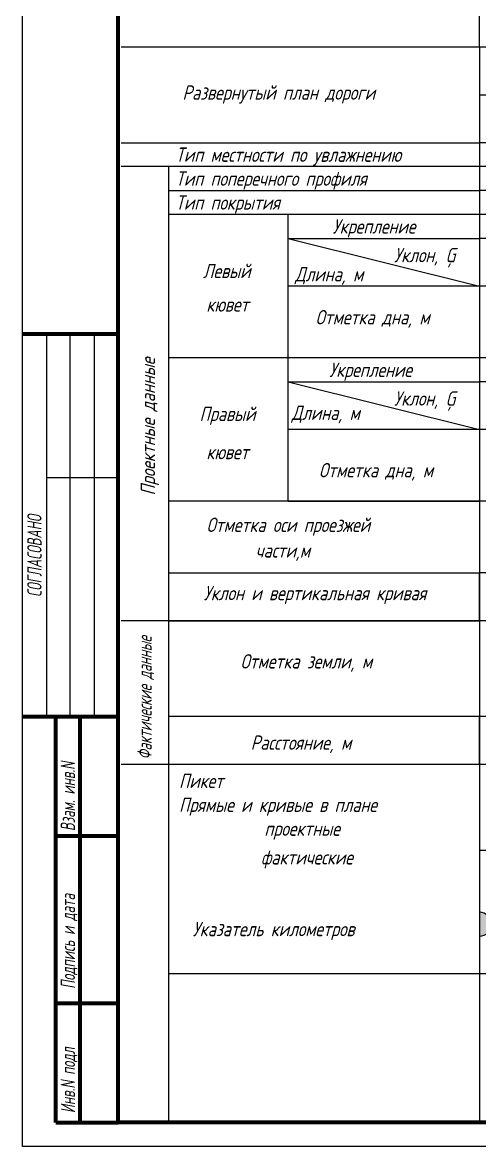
# Model space of a CAD drawing. Extents: x 2172 to 5772, y -842 to -248.
# Drawn here: x 2171.6 to 2267.3, y -842.5 to -607.3 of the extents above; entities that cross this region are included whole.
import ezdxf

# ---------------------------------------------------------------- set-up
doc = ezdxf.new("R2010")
doc.units = 0
doc.header["$MEASUREMENT"] = 0
doc.linetypes.add('CONTI', pattern=[0])
doc.linetypes.add('TP0', pattern=[0])
doc.layers.get('0').update_dxf_attribs({"linetype": 'CONTINUOUS'})
for name, color, linetype in [('DEFAULT', 7, 'CONTI'), ('RAMKA', 7, 'CONTI'), ('SIT_LDEFAULT', 7, 'CONTI'), ('ОСЬ_УКЛОН_И_КРИВАЯ', 1, 'CONTINUOUS'), ('ЧЕРНЫЕ_ОТМЕТКИ', 7, 'CONTINUOUS')]:
    doc.layers.add(name, color=color, linetype=linetype)
doc.styles.add('eskd', font='spds.shx', dxfattribs={"width": 1.2, "oblique": 15})
doc.styles.add('ГОСТ', font='gost.TTF', dxfattribs={"oblique": 15, "height": 1})

msp = doc.modelspace()

# ---------------------------------------------------------------- hatches: boundary and pattern name
at = {"linetype": 'Continuous'}
h = msp.add_hatch(color=256, dxfattribs=at)
edge = h.paths.add_edge_path()
edge.add_arc((2267.12, -795.87), 2.61, 272.3093, 447.6907)
edge.add_line((2267.23, -793.27), (2267.23, -798.48))

# ---------------------------------------------------------------- linework, layer by layer
at = {"linetype": 'TP0'}
for p, q in [((2171.6, -842.48), (2171.6, -248.48)), ((2267.23, -612.48), (2192.23, -612.48)), ((2267.23, -612.48), (2267.23, -832.48)), ((2267.23, -612.48), (2267.23, -837.48)), ((3107.23, -612.48), (2267.23, -612.48)), ((2192.23, -632.48), (2267.23, -632.48)), ((3107.23, -632.48), (2267.23, -632.48)), ((2267.23, -637.48), (2192.23, -637.48)), ((2202.23, -837.48), (2202.23, -637.48)), ((2202.23, -642.48), (2267.23, -642.48)), ((3107.23, -642.48), (2267.23, -642.48)), ((2267.23, -647.48), (2202.23, -647.48)), ((2227.23, -707.48), (2227.23, -647.48)), ((3107.23, -647.48), (2267.23, -647.48)), ((2227.23, -652.48), (2267.23, -652.48)), ((2227.23, -652.48), (2267.23, -662.48)), ((3107.23, -652.48), (2267.23, -652.48)), ((2267.23, -662.48), (2227.23, -662.48)), ((3107.23, -662.48), (2267.23, -662.48)), ((2176.6, -672.48), (2176.6, -752.48)), ((2181.6, -752.48), (2181.6, -672.48)), ((2186.6, -672.48), (2186.6, -752.48)), ((2267.23, -677.48), (2202.23, -677.48)), ((2267.23, -677.48), (2227.23, -677.48)), ((3107.23, -677.48), (2267.23, -677.48)), ((2227.23, -682.48), (2267.23, -682.48)), ((2227.23, -682.48), (2267.23, -692.48)), ((2267.23, -692.48), (2227.23, -692.48)), ((3107.23, -692.48), (2267.23, -692.48)), ((2176.6, -702.48), (2191.6, -702.48)), ((2267.23, -707.48), (2202.23, -707.48)), ((2227.23, -707.48), (2267.23, -707.48)), ((3107.23, -707.48), (2267.23, -707.48)), ((2202.23, -722.48), (2267.23, -722.48)), ((3107.23, -722.48), (2267.23, -722.48)), ((2267.23, -732.48), (2192.23, -732.48)), ((2202.23, -732.48), (2267.23, -732.48)), ((3107.23, -732.48), (2267.23, -732.48)), ((2267.23, -752.48), (2202.23, -752.48)), ((3107.23, -752.48), (2267.23, -752.48)), ((2192.23, -762.48), (2267.23, -762.48)), ((2267.23, -762.48), (3107.23, -762.48)), ((3301.6, -842.48), (2171.6, -842.48))]:
    msp.add_line(p, q, dxfattribs=at)
at = {"linetype": 'Continuous'}
for p, q in [((2267.23, -612.48), (2267.23, -440.54)), ((2202.23, -806.28), (3107.23, -806.28))]:
    msp.add_line(p, q, dxfattribs=at)
msp.add_line((3107.23, -682.48), (2267.23, -682.48))
msp.add_arc((2267.23, -795.98), 2.5, 270, 90)
at = {"layer": 'DEFAULT', "color": 12, "linetype": 'CONTI'}
msp.add_line((2267.23, -622.48), (2362.55, -622.48), dxfattribs=at)
at = {"layer": 'RAMKA', "color": 250, "lineweight": 70}
for p, q in [((2191.6, -837.48), (2191.6, -253.48)), ((2171.6, -672.48), (2191.6, -672.48)), ((2171.6, -752.48), (2191.6, -752.48)), ((2178.6, -837.48), (2178.6, -752.48)), ((2183.6, -752.48), (2183.6, -837.48)), ((2178.6, -777.48), (2191.6, -777.48)), ((2178.6, -812.48), (2191.6, -812.48)), ((2178.6, -837.48), (2191.6, -837.48)), ((3296.6, -837.48), (2191.6, -837.48))]:
    msp.add_line(p, q, dxfattribs=at)
at = {"layer": 'SIT_LDEFAULT', "linetype": 'TP0'}
msp.add_line((3107.23, -637.48), (2267.23, -637.48), dxfattribs=at)
at = {"layer": 'ОСЬ_УКЛОН_И_КРИВАЯ'}
msp.add_line((2267.23, -732.48), (2267.23, -722.48), dxfattribs=at)
at = {"layer": 'ЧЕРНЫЕ_ОТМЕТКИ'}
for p, q in [((2267.23, -762.48), (2267.23, -752.48)), ((2267.23, -780.48), (2278.19, -780.48))]:
    msp.add_line(p, q, dxfattribs=at)

# ---------------------------------------------------------------- texts
at = {"style": 'ГОСТ', "oblique": 15}
for s, p in [('Развернутый план дороги', (2205.09, -623.48)), ('Тип местности по увлажнению', (2203.66, -636.48)), ('Тип поперечного профиля', (2203.66, -641.48)), ('Тип покрытия', (2203.66, -646.48)), ('Укрепление', (2236.52, -651.48)), ('Уклон, Ģ', (2249.39, -657.48)), ('Левый', (2209.37, -660.81)), ('Длина, м', (2228.66, -661.48)), ('кювет', (2210.09, -667.81)), ('Отметка дна, м', (2232.94, -670.48)), ('Укрепление', (2235.8, -681.48)), ('Уклон, Ģ', (2249.39, -687.48)), ('Правый', (2208.66, -690.69)), ('Длина, м', (2227.94, -690.48)), ('кювет', (2210.09, -698.69)), ('Отметка дна, м', (2233.66, -702.48)), ('Отметка оси проезжей', (2210.12, -713.91)), ('части,м', (2220.39, -719.27)), ('Уклон и вертикальная кривая', (2209.55, -728.19)), ('Отметка земли, м', (2217.23, -742.48)), ('Расстояние, м', (2219.37, -759.48)), ('Пикет', (2204.37, -767.48)), ('Прямые и кривые в плане', (2204.37, -772.48)), ('проектные', (2222.23, -777.48)), ('фактические', (2221.52, -783.48)), ('Указатель километров', (2207.23, -798.48))]:
    msp.add_text(s, height=3, dxfattribs=at).set_placement(p)
msp.add_text('Проектные данные', height=3, rotation=90, dxfattribs=at).set_placement((2199.37, -706.28))
at = {"width": 0.8}
for s, style, oblique, p in [('СОГЛАСОВАНО', 'eskd', 10, (2175.6, -727.48)), ('Фактические данные', 'ГОСТ', 15, (2198.66, -761.56)), ('Взам. инв.N', 'eskd', 10, (2182.6, -776.48)), ('Подпись и дата', 'eskd', 10, (2182.6, -809.48)), ('Инв.N подл', 'eskd', 10, (2182.6, -835.48))]:
    msp.add_text(s, height=3, rotation=90, dxfattribs=dict(at, style=style, oblique=oblique)).set_placement(p)

doc.saveas('drawing.dxf')
